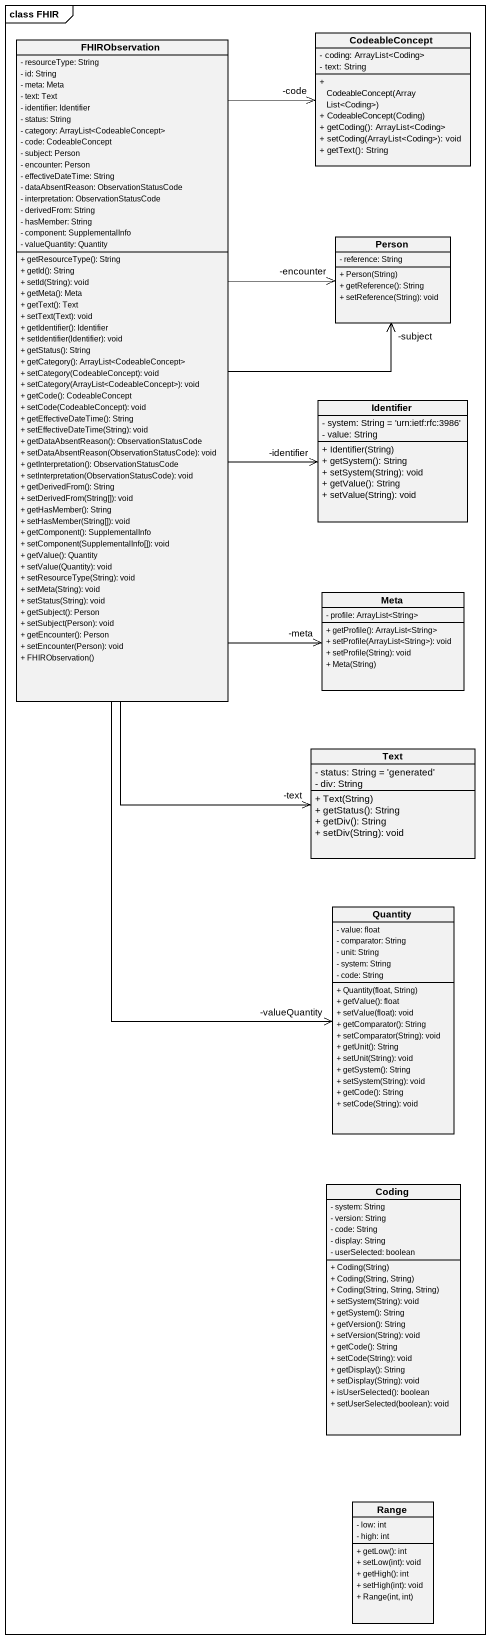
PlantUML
@startuml
mainframe class FHIR
hide circle
hide empty members
skinparam classAttributeIconSize 0
class FHIRObservation {
  - resourceType: String
  - id: String
  - meta: Meta
  - text: Text
  - identifier: Identifier
  - status: String
  - category: ArrayList<CodeableConcept>
  - code: CodeableConcept
  - subject: Person
  - encounter: Person
  - effectiveDateTime: String
  - dataAbsentReason: ObservationStatusCode
  - interpretation: ObservationStatusCode
  - derivedFrom: String
  - hasMember: String
  - component: SupplementalInfo
  - valueQuantity: Quantity
  + getResourceType(): String
  + getId(): String
  + setId(String): void
  + getMeta(): Meta
  + getText(): Text
  + setText(Text): void
  + getIdentifier(): Identifier
  + setIdentifier(Identifier): void
  + getStatus(): String
  + getCategory(): ArrayList<CodeableConcept>
  + setCategory(CodeableConcept): void
  + setCategory(ArrayList<CodeableConcept>): void
  + getCode(): CodeableConcept
  + setCode(CodeableConcept): void
  + getEffectiveDateTime(): String
  + setEffectiveDateTime(String): void
  + getDataAbsentReason(): ObservationStatusCode
  + setDataAbsentReason(ObservationStatusCode): void
  + getInterpretation(): ObservationStatusCode
  + setInterpretation(ObservationStatusCode): void
  + getDerivedFrom(): String
  + setDerivedFrom(String[]): void
  + getHasMember(): String
  + setHasMember(String[]): void
  + getComponent(): SupplementalInfo
  + setComponent(SupplementalInfo[]): void
  + getValue(): Quantity
  + setValue(Quantity): void
  + setResourceType(String): void
  + setMeta(String): void
  + setStatus(String): void
  + getSubject(): Person
  + setSubject(Person): void
  + getEncounter(): Person
  + setEncounter(Person): void
  + FHIRObservation()
}
class CodeableConcept {
  - coding: ArrayList<Coding>
  - text: String
  + CodeableConcept(ArrayList<Coding>)
  + CodeableConcept(Coding)
  + getCoding(): ArrayList<Coding>
  + setCoding(ArrayList<Coding>): void
  + getText(): String
}
class "Person" as Person_ {
  - reference: String
  + Person(String)
  + getReference(): String
  + setReference(String): void
}
class Identifier {
  - system: String = 'urn:ietf:rfc:3986'
  - value: String
  + Identifier(String)
  + getSystem(): String
  + setSystem(String): void
  + getValue(): String
  + setValue(String): void
}
class Meta {
  - profile: ArrayList<String>
  + getProfile(): ArrayList<String>
  + setProfile(ArrayList<String>): void
  + setProfile(String): void
  + Meta(String)
}
class Text {
  - status: String = 'generated'
  - div: String
  + Text(String)
  + getStatus(): String
  + getDiv(): String
  + setDiv(String): void
}
class Quantity {
  - value: float
  - comparator: String
  - unit: String
  - system: String
  - code: String
  + Quantity(float, String)
  + getValue(): float
  + setValue(float): void
  + getComparator(): String
  + setComparator(String): void
  + getUnit(): String
  + setUnit(String): void
  + getSystem(): String
  + setSystem(String): void
  + getCode(): String
  + setCode(String): void
}
class Coding {
  - system: String
  - version: String
  - code: String
  - display: String
  - userSelected: boolean
  + Coding(String)
  + Coding(String, String)
  + Coding(String, String, String)
  + setSystem(String): void
  + getSystem(): String
  + getVersion(): String
  + setVersion(String): void
  + getCode(): String
  + setCode(String): void
  + getDisplay(): String
  + setDisplay(String): void
  + isUserSelected(): boolean
  + setUserSelected(boolean): void
}
class Range {
  - low: int
  - high: int
  + getLow(): int
  + setLow(int): void
  + getHigh(): int
  + setHigh(int): void
  + Range(int, int)
}
FHIRObservation -up-> "-code" CodeableConcept
FHIRObservation -right-> "-encounter" Person_
FHIRObservation -right-> "-subject" Person_
FHIRObservation -right-> "-identifier" Identifier
FHIRObservation --> "-meta" Meta
FHIRObservation --> "-text" Text
FHIRObservation --> "-valueQuantity" Quantity
@enduml
